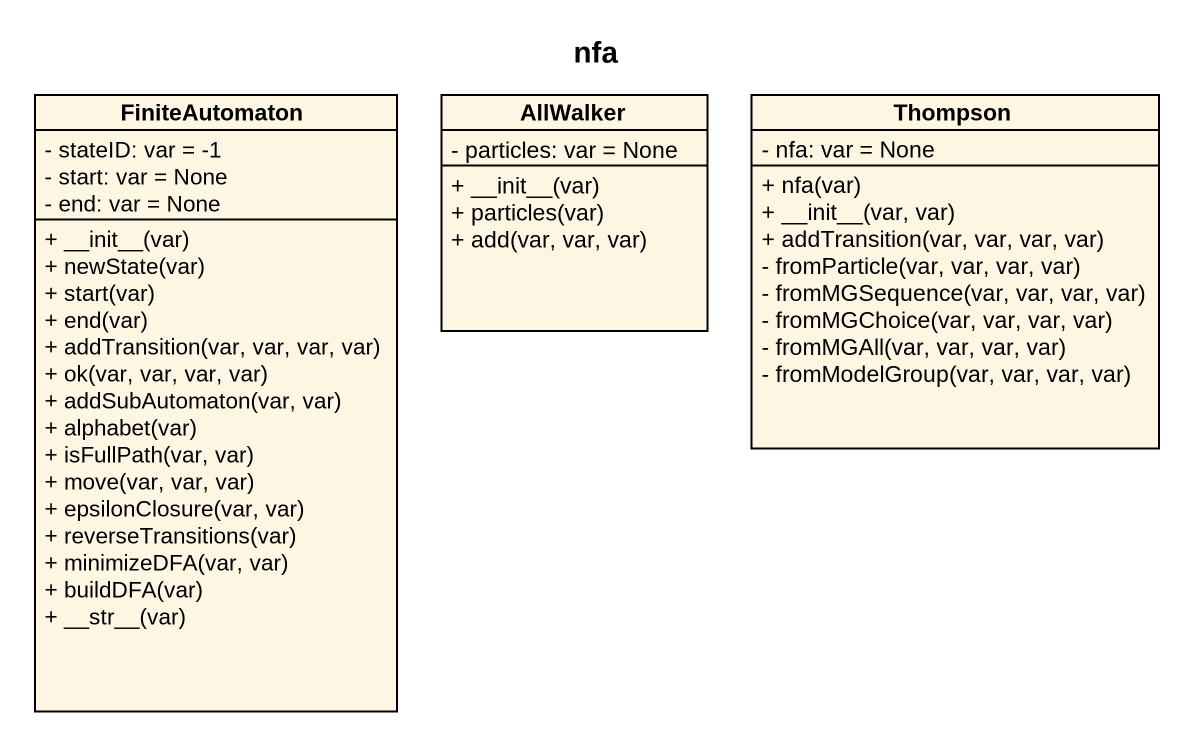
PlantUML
@startuml
title nfa
hide circle
hide empty members
skinparam classAttributeIconSize 0
class FiniteAutomaton {
  - stateID: var = -1
  - start: var = None
  - end: var = None
  + ~__init~__(var)
  + newState(var)
  + start(var)
  + end(var)
  + addTransition(var, var, var, var)
  + ok(var, var, var, var)
  + addSubAutomaton(var, var)
  + alphabet(var)
  + isFullPath(var, var)
  + move(var, var, var)
  + epsilonClosure(var, var)
  + reverseTransitions(var)
  + minimizeDFA(var, var)
  + buildDFA(var)
  + ~__str~__(var)
}
class AllWalker {
  - particles: var = None
  + ~__init~__(var)
  + particles(var)
  + add(var, var, var)
}
class Thompson {
  - nfa: var = None
  + nfa(var)
  + ~__init~__(var, var)
  + addTransition(var, var, var, var)
  - fromParticle(var, var, var, var)
  - fromMGSequence(var, var, var, var)
  - fromMGChoice(var, var, var, var)
  - fromMGAll(var, var, var, var)
  - fromModelGroup(var, var, var, var)
}
@enduml
